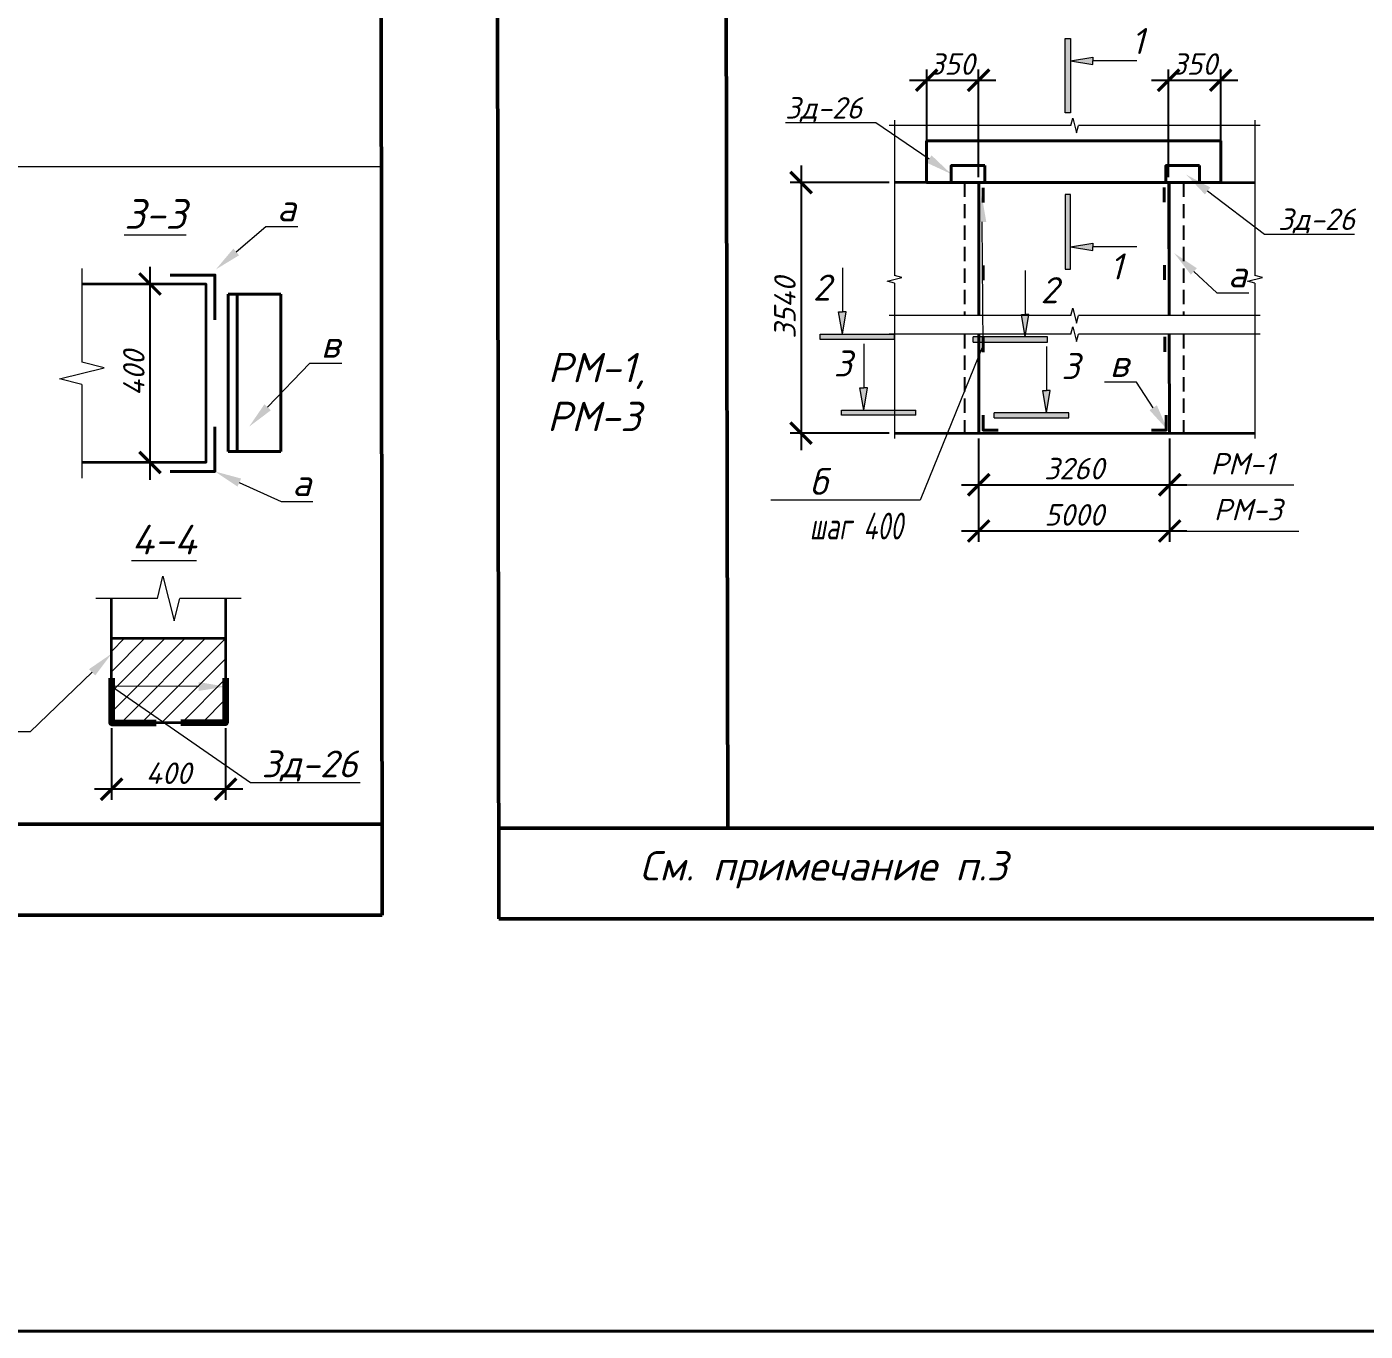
# Model space of a CAD drawing. Header units: millimetres. Extents: x -82276 to 69119, y 30132 to 86759.
# Drawn here: x -48702 to -37007, y 30132 to 41528 of the extents above; entities that cross this region are included whole.
import ezdxf
from ezdxf import colors
from ezdxf.entities.mleader import LeaderData, LeaderLine
from ezdxf.enums import TextEntityAlignment as Align
from ezdxf.math import Vec2, Vec3

# ---------------------------------------------------------------- set-up
doc = ezdxf.new("R2010")
doc.units = ezdxf.units.MM
doc.header["$MEASUREMENT"] = 0
doc.linetypes.add('штриховая', pattern=[0.75, 0.5, -0.25])
doc.layers.get('0').update_dxf_attribs({"lineweight": 5})
doc.layers.add('#Hatch', color=252, linetype='Continuous', lineweight=5, true_color=0x696969)
for name, color, linetype, lineweight in [('#ME', 7, 'Continuous', 40), ('#Выноски', 150, 'Continuous', 15), ('#Рамка', 7, 'Continuous', 50), ('#стены наруж', 12, 'Continuous', 35), ('размеры', 7, 'Continuous', 5), ('стены наруж_Ном._пера__97', 7, 'Continuous', 5)]:
    doc.layers.add(name, color=color, linetype=linetype, lineweight=lineweight)
doc.layers.add('текст', color=7, linetype='Continuous')
doc.styles.add('GOST 2.304', font='isocpeui.ttf')
doc.styles.add('STEP PR', font='isocpeui.ttf')
doc.dimstyles.new('SPDS', dxfattribs={"dimscale": 50, "dimtxt": 2.5, "dimasz": 2.5, "dimexe": 1.25, "dimexo": 0.625, "dimtad": 1, "dimdec": 0, "dimrnd": 0.001, "dimtxsty": 'STEP PR', "dimblk": 'ARCHTICK', "dimcen": 2.5, "dimdle": 2, "dimclrd": 256, "dimclre": 256, "dimclrt": 7, "dimadec": 0, "dimazin": 2, "dimtfac": 0.75, "dimtdec": 0, "dimtmove": 1, "dimatfit": 3, "dimfxl": 1, "dimtolj": 1, "dimarcsym": 1})

# ---------------------------------------------------------------- blocks, each defined once
blk = doc.blocks.new('*U301')
at = {"color": 0, "linetype": 'ByBlock', "lineweight": -2}
for p, q in [((30.54, 0), (30.86, 1.25)), ((30.86, 1.25), (31.48, -1.25)), ((30.54, 0), (0, 0)), ((31.48, -1.25), (31.79, 0)), ((62.34, 0), (31.79, 0))]:
    blk.add_line(p, q, dxfattribs=at)
blk = doc.blocks.new('*U302')
at = {"color": 0, "linetype": 'ByBlock', "lineweight": -2}
for p, q in [((26.09, 0), (26.4, 1.25)), ((26.4, 1.25), (27.03, -1.25)), ((26.09, 0), (0, 0)), ((27.03, -1.25), (27.34, 0)), ((53.43, 0), (27.34, 0))]:
    blk.add_line(p, q, dxfattribs=at)
blk = doc.blocks.new('_ArchTick')
at = {"color": 0, "linetype": 'ByBlock', "const_width": 0.15}
blk.add_lwpolyline([(-0.5, -0.5), (0.5, 0.5)], dxfattribs=at)
blk = doc.blocks.new('*D315')
at = {"layer": 'Defpoints', "color": 0, "transparency": 16777216}
for p in [(-40385, 41061), (-40839, 40167), (-40385, 40167)]:
    blk.add_point(p, dxfattribs=at)
at = {"layer": 'размеры', "lineweight": -2, "transparency": 16777216}
for p, q in [((-40989, 41061), (-40235, 41061)), ((-40839, 40214), (-40839, 41155)), ((-40385, 40214), (-40385, 41155))]:
    blk.add_line(p, q, dxfattribs=at)
at = {"layer": 'размеры', "lineweight": -2, "transparency": 16777216, "xscale": 187.5, "yscale": 187.5, "zscale": 187.5, "rotation": 180}
blk.add_blockref('_ArchTick', (-40839, 41061), dxfattribs=at)
at = {"layer": 'размеры', "lineweight": -2, "transparency": 16777216, "xscale": 187.5, "yscale": 187.5, "zscale": 187.5}
blk.add_blockref('_ArchTick', (-40385, 41061), dxfattribs=at)
at = {"layer": 'размеры', "transparency": 16777216, "insert": (-40619, 41202), "char_height": 187.5, "attachment_point": 5, "style": 'STEP PR'}
blk.add_mtext('\\A1;350\\P', dxfattribs=at)
blk = doc.blocks.new('*D316')
at = {"layer": 'Defpoints', "color": 0, "transparency": 16777216}
for p in [(-38270, 41061), (-38725, 40167), (-38270, 40167)]:
    blk.add_point(p, dxfattribs=at)
at = {"layer": 'размеры', "lineweight": -2, "transparency": 16777216}
for p, q in [((-38875, 41061), (-38120, 41061)), ((-38725, 40214), (-38725, 41155)), ((-38270, 40214), (-38270, 41155))]:
    blk.add_line(p, q, dxfattribs=at)
at = {"layer": 'размеры', "lineweight": -2, "transparency": 16777216, "xscale": 187.5, "yscale": 187.5, "zscale": 187.5, "rotation": 180}
blk.add_blockref('_ArchTick', (-38725, 41061), dxfattribs=at)
at = {"layer": 'размеры', "lineweight": -2, "transparency": 16777216, "xscale": 187.5, "yscale": 187.5, "zscale": 187.5}
blk.add_blockref('_ArchTick', (-38270, 41061), dxfattribs=at)
at = {"layer": 'размеры', "transparency": 16777216, "insert": (-38501, 41202), "char_height": 187.5, "attachment_point": 5, "style": 'STEP PR'}
blk.add_mtext('\\A1;350\\P', dxfattribs=at)
blk = doc.blocks.new('*D317')
at = {"layer": 'Defpoints', "color": 0, "transparency": 16777216}
for p in [(-40385, 37978), (-38716, 37978), (-38716, 37527)]:
    blk.add_point(p, dxfattribs=at)
at = {"layer": 'размеры', "lineweight": -2, "transparency": 16777216}
for p, q in [((-40385, 37931), (-40385, 37433)), ((-38716, 37931), (-38716, 37433)), ((-40535, 37527), (-38566, 37527))]:
    blk.add_line(p, q, dxfattribs=at)
at = {"layer": 'размеры', "lineweight": -2, "transparency": 16777216, "xscale": 187.5, "yscale": 187.5, "zscale": 187.5, "rotation": 180}
blk.add_blockref('_ArchTick', (-40385, 37527), dxfattribs=at)
at = {"layer": 'размеры', "lineweight": -2, "transparency": 16777216, "xscale": 187.5, "yscale": 187.5, "zscale": 187.5}
blk.add_blockref('_ArchTick', (-38716, 37527), dxfattribs=at)
at = {"layer": 'размеры', "color": 7, "transparency": 16777216, "insert": (-39550, 37668), "char_height": 187.5, "attachment_point": 5, "style": 'STEP PR'}
blk.add_mtext('\\A1;3260', dxfattribs=at)
blk = doc.blocks.new('*U271')
at = {"linetype": 'ByBlock', "ltscale": 100}
h = blk.add_hatch(color=256, dxfattribs=at)
h.dxf.hatch_style = 1
h.paths.add_polyline_path([(35, 1000), (-35, 1000), (-35, 0), (35, 0)])
h = blk.add_hatch(color=256, dxfattribs=at)
h.dxf.hatch_style = 1
h.paths.add_polyline_path([(335, 750), (335, 700), (335, 650), (35, 700)])
for p, q in [((-35, 1000), (35, 1000)), ((-35, 0), (-35, 1000)), ((35, 1000), (35, 0)), ((35, 700), (335, 750)), ((335, 750), (335, 700)), ((35, 700), (335, 650)), ((335, 650), (335, 700)), ((35, 0), (-35, 0))]:
    blk.add_line(p, q, dxfattribs=at)
at = {"linetype": 'ByBlock', "ltscale": 100, "extrusion": (0, 1, 0), "elevation": 700}
blk.add_lwpolyline([(-925, 0), (-335, 0)], dxfattribs=at)
at = {"ltscale": 100, "style": 'STEP PR'}
blk.add_attdef('Nv', text='', height=350, dxfattribs=at).set_placement((781, 790), align=Align.RIGHT)
blk = doc.blocks.new('*U272')
at = {"linetype": 'ByBlock', "ltscale": 100}
h = blk.add_hatch(color=256, dxfattribs=at)
h.dxf.hatch_style = 1
h.paths.add_polyline_path([(35, 0), (-35, 0), (-35, -1000), (35, -1000)])
h = blk.add_hatch(color=256, dxfattribs=at)
h.dxf.hatch_style = 1
h.paths.add_polyline_path([(335, -750), (335, -700), (335, -650), (35, -700)])
for p, q in [((35, 0), (-35, 0)), ((-35, 0), (-35, -1000)), ((35, -1000), (35, 0)), ((35, -700), (335, -650)), ((35, -700), (335, -750)), ((335, -650), (335, -700)), ((335, -750), (335, -700)), ((-35, -1000), (35, -1000))]:
    blk.add_line(p, q, dxfattribs=at)
at = {"linetype": 'ByBlock', "ltscale": 100, "extrusion": (0, -1, 0), "elevation": 700}
blk.add_lwpolyline([(925, 0), (335, 0)], dxfattribs=at)
at = {"ltscale": 100, "style": 'STEP PR'}
blk.add_attdef('Nv', text='', height=350, dxfattribs=at).set_placement((781, -1140), align=Align.RIGHT)
blk = doc.blocks.new('*U303')
at = {"ltscale": 100}
h = blk.add_hatch(color=256, dxfattribs=at)
h.dxf.hatch_style = 1
h.paths.add_polyline_path([(-85, 1070), (-35, 1070), (15, 1070), (-35, 770)])
h = blk.add_hatch(color=256, dxfattribs=at)
h.dxf.hatch_style = 1
h.paths.add_polyline_path([(665, 700), (665, 770), (-335, 770), (-335, 700)])
at = {"linetype": 'Continuous', "ltscale": 100}
for p, q in [((-85, 1070), (-35, 1070)), ((-35, 770), (-85, 1070)), ((-35, 770), (15, 1070)), ((15, 1070), (-35, 1070)), ((-335, 700), (-335, 770)), ((-335, 770), (665, 770)), ((665, 700), (-335, 700))]:
    blk.add_line(p, q, dxfattribs=at)
at = {"linetype": 'Continuous', "ltscale": 100, "extrusion": (-1, -1e-16, 0), "elevation": 35}
blk.add_lwpolyline([(-1660, 0), (-1070, 0)], dxfattribs=at)
at = {"linetype": 'Continuous', "ltscale": 100}
blk.add_lwpolyline([(665, 700), (665, 770)], dxfattribs=at)
at = {"ltscale": 100, "style": 'STEP PR'}
blk.add_attdef('Nh', text='', height=350, dxfattribs=at).set_placement((-192, 1222), align=Align.RIGHT)
blk = doc.blocks.new('*U304')
at = {"ltscale": 100}
h = blk.add_hatch(color=256, dxfattribs=at)
h.dxf.hatch_style = 1
h.paths.add_polyline_path([(1415, 1070), (1365, 1070), (1315, 1070), (1365, 770)])
h = blk.add_hatch(color=256, dxfattribs=at)
h.dxf.hatch_style = 1
h.paths.add_polyline_path([(1665, 700), (1665, 770), (665, 770), (665, 700)])
at = {"linetype": 'Continuous', "ltscale": 100}
for p, q in [((1365, 770), (1315, 1070)), ((1315, 1070), (1365, 1070)), ((1415, 1070), (1365, 1070)), ((1365, 770), (1415, 1070)), ((1665, 770), (665, 770)), ((1665, 700), (1665, 770)), ((665, 700), (1665, 700))]:
    blk.add_line(p, q, dxfattribs=at)
at = {"linetype": 'Continuous', "ltscale": 100, "extrusion": (1, -1e-16, 0), "elevation": 1365}
blk.add_lwpolyline([(1660, 0), (1070, 0)], dxfattribs=at)
at = {"linetype": 'Continuous', "ltscale": 100}
blk.add_lwpolyline([(665, 700), (665, 770)], dxfattribs=at)
at = {"ltscale": 100, "style": 'STEP PR'}
blk.add_attdef('Nh', text='', height=350, dxfattribs=at).set_placement((1799, 1222), align=Align.RIGHT)
blk = doc.blocks.new('*D327')
at = {"layer": 'Defpoints', "color": 0, "transparency": 16777216}
for p in [(-41121, 40167), (-41937, 37978), (-41121, 37978)]:
    blk.add_point(p, dxfattribs=at)
at = {"layer": 'размеры', "lineweight": -2, "transparency": 16777216}
for p, q in [((-41937, 40317), (-41937, 37828)), ((-41168, 40167), (-42031, 40167)), ((-41168, 37978), (-42031, 37978))]:
    blk.add_line(p, q, dxfattribs=at)
at = {"layer": 'размеры', "lineweight": -2, "transparency": 16777216, "xscale": 187.5, "yscale": 187.5, "zscale": 187.5}
for p, rotation in [((-41937, 40167), 90), ((-41937, 37978), 270)]:
    blk.add_blockref('_ArchTick', p, dxfattribs=dict(at, rotation=rotation))
at = {"layer": 'размеры', "color": 7, "transparency": 16777216, "insert": (-42078, 39072), "char_height": 187.5, "attachment_point": 5, "rotation": 90, "style": 'STEP PR'}
blk.add_mtext('\\A1;3540', dxfattribs=at)
blk = doc.blocks.new('*D336')
at = {"layer": 'Defpoints', "color": 0, "transparency": 16777216}
for p in [(-40385, 37574), (-38716, 37574), (-38716, 37123)]:
    blk.add_point(p, dxfattribs=at)
at = {"layer": 'размеры', "lineweight": -2, "transparency": 16777216}
for p, q in [((-40385, 37527), (-40385, 37029)), ((-38716, 37527), (-38716, 37029)), ((-40535, 37123), (-38566, 37123))]:
    blk.add_line(p, q, dxfattribs=at)
at = {"layer": 'размеры', "lineweight": -2, "transparency": 16777216, "xscale": 187.5, "yscale": 187.5, "zscale": 187.5, "rotation": 180}
blk.add_blockref('_ArchTick', (-40385, 37123), dxfattribs=at)
at = {"layer": 'размеры', "lineweight": -2, "transparency": 16777216, "xscale": 187.5, "yscale": 187.5, "zscale": 187.5}
blk.add_blockref('_ArchTick', (-38716, 37123), dxfattribs=at)
at = {"layer": 'размеры', "color": 7, "transparency": 16777216, "insert": (-39550, 37264), "char_height": 187.5, "attachment_point": 5, "style": 'STEP PR'}
blk.add_mtext('\\A1;5000', dxfattribs=at)
blk = doc.blocks.new('*U305')
at = {"color": 0, "linetype": 'ByBlock', "lineweight": -2}
for p, q in [((5.25, 0), (5.5625, 1.25)), ((5.5625, 1.25), (6.1875, -1.25)), ((5.25, 0), (0, 0)), ((6.1875, -1.25), (6.5, 0)), ((11.75, 0), (6.5, 0))]:
    blk.add_line(p, q, dxfattribs=at)
blk = doc.blocks.new('*D352')
at = {"layer": 'Defpoints', "color": 0, "transparency": 16777216}
for p in [(-47136, 39281), (-47626, 37721), (-47136, 37721)]:
    blk.add_point(p, dxfattribs=at)
at = {"layer": 'размеры', "lineweight": -2, "transparency": 16777216}
for p, q in [((-47626, 39431), (-47626, 37571)), ((-47183, 39281), (-47720, 39281)), ((-47183, 37721), (-47720, 37721))]:
    blk.add_line(p, q, dxfattribs=at)
at = {"layer": 'размеры', "lineweight": -2, "transparency": 16777216, "xscale": 187.5, "yscale": 187.5, "zscale": 187.5}
for p, rotation in [((-47626, 39281), 90), ((-47626, 37721), 270)]:
    blk.add_blockref('_ArchTick', p, dxfattribs=dict(at, rotation=rotation))
at = {"layer": 'размеры', "color": 7, "transparency": 16777216, "insert": (-47767, 38501), "char_height": 187.5, "attachment_point": 5, "rotation": 90, "style": 'STEP PR'}
blk.add_mtext('\\A1;400', dxfattribs=at)
blk = doc.blocks.new('*U338')
at = {"color": 0, "linetype": 'ByBlock', "lineweight": -2}
for p, q in [((3.445, 0), (3.757, 1.25)), ((3.757, 1.25), (4.382, -1.25)), ((3.445, 0), (0, 0)), ((4.382, -1.25), (4.695, 0)), ((8.14, 0), (4.695, 0))]:
    blk.add_line(p, q, dxfattribs=at)
blk = doc.blocks.new('*D362')
at = {"layer": 'Defpoints', "color": 0, "transparency": 16777216}
for p in [(-47962, 35448), (-46965, 35448), (-47962, 34867)]:
    blk.add_point(p, dxfattribs=at)
at = {"layer": 'размеры', "lineweight": -2, "transparency": 16777216}
for p, q in [((-47962, 35401), (-47962, 34773)), ((-46965, 35401), (-46965, 34773)), ((-46815, 34867), (-48112, 34867))]:
    blk.add_line(p, q, dxfattribs=at)
at = {"layer": 'размеры', "lineweight": -2, "transparency": 16777216, "xscale": 187.5, "yscale": 187.5, "zscale": 187.5, "rotation": 180}
blk.add_blockref('_ArchTick', (-47962, 34867), dxfattribs=at)
at = {"layer": 'размеры', "lineweight": -2, "transparency": 16777216, "xscale": 187.5, "yscale": 187.5, "zscale": 187.5}
blk.add_blockref('_ArchTick', (-46965, 34867), dxfattribs=at)
at = {"layer": 'размеры', "color": 7, "transparency": 16777216, "insert": (-47464, 35007), "char_height": 187.5, "attachment_point": 5, "style": 'STEP PR'}
blk.add_mtext('\\A1;400', dxfattribs=at)

msp = doc.modelspace()

# ---------------------------------------------------------------- hatches: boundary and pattern name
at = {"layer": '#Hatch'}
h = msp.add_hatch(dxfattribs=at)
h.set_pattern_fill('ANSI31', scale=1000)
h.set_pattern_definition([(45, (-26416.35, -12.5), (-88.38835, 88.38835), [])])
h.paths.add_polyline_path([(-46965.5, 36185.7), (-47962.3, 36185.7), (-47962.3, 35448.1), (-46965.5, 35448.1)])

# ---------------------------------------------------------------- linework, layer by layer
at = {"layer": '#ME'}
for points in [[(-40839.4, 40167), (-40839.4, 40531)], [(-40839.4, 40531), (-38269.9, 40531)], [(-38269.9, 40167), (-38269.9, 40531)], [(-40839.4, 40167), (-38269.9, 40167)], [(-40384.6, 40167), (-40384.6, 39004.2)], [(-40345.6, 39991.8), (-40345.6, 40121.8)], [(-38763, 39994.9), (-38763.5, 40124.9)], [(-38720.1, 40167), (-38720.1, 39004.2)], [(-40345.6, 39313), (-40345.6, 39443)], [(-38760.3, 39316.1), (-38760.8, 39446.1)], [(-47448.5, 39359), (-47058.5, 39359), (-47058.5, 38969)], [(-46943.6, 39190.8), (-46943.6, 37816.1)], [(-46943.6, 39190.8), (-46482, 39190.8)], [(-46863.6, 39190.8), (-46863.6, 37816.1)], [(-46482, 39190.8), (-46482, 37816.1)], [(-40384.6, 38842.3), (-40384.6, 37977.9)], [(-38719.5, 38842.3), (-38716.2, 37978)], [(-40345.6, 38685.3), (-40345.6, 38815.3)], [(-38757.9, 38688.5), (-38758.4, 38818.5)], [(-40345.6, 38133.9), (-40345.6, 38003.9), (-40215.6, 38003.9)], [(-38745.5, 38133.9), (-38745.5, 38003.9), (-38875.5, 38003.9)], [(-47448.5, 37643), (-47058.5, 37643), (-47058.5, 38033)], [(-46943.6, 37816.1), (-46482, 37816.1)]]:
    msp.add_lwpolyline(points, dxfattribs=at)
for points in [[(-40330.3, 40315.7), (-40624.4, 40315.7), (-40624.4, 40167), (-40330.3, 40167)], [(-38454.6, 40315.7), (-38748.6, 40315.7), (-38748.6, 40167), (-38454.6, 40167)]]:
    msp.add_lwpolyline(points, close=True, dxfattribs=at)
at = {"layer": '#ME', "linetype": 'штриховая', "lineweight": 25, "ltscale": 250}
for points in [[(-40508.8, 40167), (-40508.8, 39004.2)], [(-38596, 40167), (-38596, 39004.2)], [(-40508.8, 38842.3), (-40508.8, 37977.9)], [(-38596, 38842.3), (-38596, 37977.9)]]:
    msp.add_lwpolyline(points, dxfattribs=at)
at = {"layer": '#ME', "lineweight": 100}
for points in [[(-47962.3, 35838.1), (-47962.3, 35448.1), (-47572.3, 35448.1)], [(-46965.5, 35838.1), (-46965.5, 35448.1), (-47355.5, 35448.1)]]:
    msp.add_lwpolyline(points, dxfattribs=at)
at = {"layer": '#Рамка', "linetype": 'Continuous', "ltscale": 100}
for p, q in [((-45613.6, 48119.8), (-45597.5, 33767.9)), ((-44600.5, 48119.8), (-44576.7, 33734.2)), ((-42600.5, 48119.8), (-42577.6, 34527.7)), ((-58597.5, 34561.4), (-45597.5, 34561.4)), ((-44576.7, 34527.7), (-31576.7, 34527.7)), ((-58597.5, 33767.9), (-45597.5, 33767.9)), ((-44576.7, 33734.2), (-31576.7, 33734.2))]:
    msp.add_line(p, q, dxfattribs=at)
at = {"layer": '#стены наруж'}
for points in [[(-40384.6, 39004.2), (-40384.6, 40167), (-41120.8, 40167)], [(-38720.1, 39004.2), (-38724.6, 40167), (-37970.3, 40167)], [(-48220.7, 39281), (-47136.5, 39281), (-47136.5, 37721), (-48220.7, 37721)], [(-40384.6, 37977.9), (-40384.6, 38842.3)], [(-38716.2, 37977.9), (-38719.5, 38842.3)], [(-41120.8, 37977.9), (-37970.3, 37977.9)], [(-46965.5, 36532.3), (-46965.5, 35448.1), (-47962.3, 35448.1), (-47962.3, 36532.3)], [(-47962.3, 36185.7), (-46965.5, 36185.7)]]:
    msp.add_lwpolyline(points, dxfattribs=at)
at = {"linetype": 'Continuous'}
msp.add_line((-58604.1, 40307.9), (-45604.1, 40307.9), dxfattribs=at)
at = {"color": 210}
msp.add_lwpolyline([(-40384.6, 37977.9), (-38716.2, 37978)], dxfattribs=at)
at = {"layer": 'размеры'}
for points in [[(-38566.2, 37527), (-37631.5, 37527)], [(-38566.2, 37122.9), (-37586.5, 37122.9)]]:
    msp.add_lwpolyline(points, dxfattribs=at)
at = {"layer": 'стены наруж_Ном._пера__97', "color": 3, "lineweight": 40}
msp.add_lwpolyline([(-82275.7, 86759), (55717.2, 86759), (55717.2, 30132.2), (-82275.7, 30132.2)], close=True, dxfattribs=at)

# ---------------------------------------------------------------- block references
ref = msp.add_blockref('*U271', (-39605, 40776), dxfattribs=dict(xscale=0.65, yscale=0.65, zscale=0.65))
ref.add_attrib('Nv', '1', dxfattribs={"ltscale": 100, "height": 227.5, "style": 'STEP PR'}).set_placement((-38937.8, 41289.5), align=Align.RIGHT)
at = {"rotation": 90}
for name, p, xscale, yscale, zscale in [('*U302', (-41120.8, 37932.4), 52, 52, 52), ('*U302', (-37970.3, 37932.4), 52, 52, 52), ('*U305', (-48220.7, 37584.5), 156, 156, 156)]:
    msp.add_blockref(name, p, dxfattribs=dict(at, xscale=xscale, yscale=yscale, zscale=zscale))
for name, p, xscale, yscale, zscale in [('*U301', (-41166.3, 40665.1), 52, 52, 52), ('*U301', (-41166.3, 39004.2), 52, 52, 52), ('*U301', (-41166.3, 38842.3), 52, 52, 52), ('*U338', (-48098.8, 36532.3), 156, 156, 156)]:
    msp.add_blockref(name, p, dxfattribs=dict(xscale=xscale, yscale=yscale, zscale=zscale))
ref = msp.add_blockref('*U272', (-39605, 40061.3), dxfattribs=dict(xscale=0.65, yscale=0.65, zscale=0.65))
ref.add_attrib('Nv', '1', dxfattribs={"ltscale": 100, "height": 227.5, "style": 'STEP PR'}).set_placement((-39126.2, 39320.3), align=Align.RIGHT)
at = {"xscale": 0.65, "yscale": 0.65, "zscale": 0.65}
for p, values in [((-41553.1, 38341.8), {'Nh': '2'}), ((-41366.8, 37678.7), {'Nh': '3'})]:
    msp.add_blockref('*U303', p, dxfattribs=at).add_auto_attribs(values)
ref = msp.add_blockref('*U304', (-40866.4, 38319.1), dxfattribs=dict(xscale=0.65, yscale=0.65, zscale=0.65))
ref.add_attrib('Nh', '2', dxfattribs={"ltscale": 100, "height": 227.5, "style": 'STEP PR'}).set_placement((-39688.8, 39113.3), align=Align.RIGHT)
ref = msp.add_blockref('*U304', (-40680.2, 37656), dxfattribs=dict(xscale=0.65, yscale=0.65, zscale=0.65))
ref.add_attrib('Nh', '3', dxfattribs={"ltscale": 100, "height": 227.5, "style": 'STEP PR'}).set_placement((-39502.6, 38450.2), align=Align.RIGHT)

# ---------------------------------------------------------------- texts
at = {"layer": 'размеры', "color": 7, "attachment_point": 5, "style": 'STEP PR'}
for s, insert, char_height, width in [('\\A1;{\\L3-3}', (-47579.7, 39892.5), 260, 596.527), ('\\A1;РМ-1', (-38078.8, 37709.8), 187.5, 1236.519), ('\\A1;РМ-3', (-38031.5, 37310), 187.5, 1236.519), ('\\A1;{\\L4-4}', (-47503.5, 37047.5), 260, 596.527)]:
    msp.add_mtext(s, dxfattribs=dict(at, insert=insert, char_height=char_height, width=width))
at = {"layer": 'текст', "ltscale": 100, "char_height": 256.564, "attachment_point": 1, "style": 'GOST 2.304'}
for s, width, heights, insert in [('\\pi561.31;РМ-1,\\P\\pi556.26;РМ-3', 1970.449, [2370.7], (-44711.2, 38679.3)), ('См. примечание п.3', 11334.191, [1852], (-43347.4, 34326.2))]:
    msp.add_mtext_dynamic_manual_height_columns(s, width=width, gutter_width=1250, heights=heights, dxfattribs=dict(at, insert=insert))

# ---------------------------------------------------------------- dimensions: what is measured, and where the dimension line sits
at = {"layer": 'размеры'}
for base, p1, p2, picture, middle in [((-40384.6, 41061.3), (-40839.4, 40167), (-40384.6, 40167), '*D315', (-40619.1, 41061.3)), ((-38269.9, 41061.3), (-38724.6, 40167), (-38269.9, 40167), '*D316', (-38501.4, 41061.3))]:
    dim = msp.add_linear_dim(base=base, p1=p1, p2=p2, text='350\\P', dimstyle='SPDS', override={"dimscale": 75, "dimclrt": 256}, dxfattribs=at)
    dim.commit()
    dim.dimension.update_dxf_attribs({"geometry": picture, "text_midpoint": middle, "dimtype": 160})
for base, p1, p2, text, override, picture, middle in [((-41937.4, 37977.9), (-41120.8, 40167), (-41120.8, 37977.9), '3540', {"dimscale": 75}, '*D327', (-42078, 39072.5)), ((-47626.1, 37721), (-47136.5, 39281), (-47136.5, 37721), '400', {"dimscale": 75, "dimlfac": 0.333333}, '*D352', (-47766.7, 38501))]:
    dim = msp.add_linear_dim(base=base, p1=p1, p2=p2, angle=90, text=text, dimstyle='SPDS', override=override, dxfattribs=at)
    dim.commit()
    dim.dimension.update_dxf_attribs({"geometry": picture, "text_midpoint": middle})
for base, p1, p2, text, override, picture, middle in [((-38716.2, 37527), (-40384.6, 37977.9), (-38716.2, 37977.9), '3260', {"dimscale": 75}, '*D317', (-39550.4, 37667.6)), ((-38716.2, 37122.9), (-40384.6, 37573.9), (-38716.2, 37573.9), '5000', {"dimscale": 75}, '*D336', (-39550.4, 37263.5)), ((-47962.3, 34866.6), (-46965.5, 35448.1), (-47962.3, 35448.1), '400', {"dimscale": 75, "dimlfac": 0.333333}, '*D362', (-47463.9, 35007.2))]:
    dim = msp.add_linear_dim(base=base, p1=p1, p2=p2, text=text, dimstyle='SPDS', override=override, dxfattribs=at)
    dim.commit()
    dim.dimension.update_dxf_attribs({"geometry": picture, "text_midpoint": middle})

# ---------------------------------------------------------------- leaders
at = {"layer": '#Выноски'}
ml = msp.add_multileader_mtext('Standard', dxfattribs=at)
ml.set_content('\\A1;{\\C7;Зд-26}', color=256, style='STEP PR')
ml.set_leader_properties(color=256, linetype='ByLayer', lineweight=-1)
ml.build(insert=Vec2(0, 0))
ml.multileader.update_dxf_attribs({"text_left_attachment_type": 6, "text_right_attachment_type": 6, "dogleg_length": 0, "arrow_head_size": 234, "scale": 0.75})
ctx = ml.context
ctx.base_point, ctx.scale, ctx.char_height, ctx.arrow_head_size, ctx.landing_gap_size, ctx.plane_origin = Vec3(-42173.3, 40688.3), 0.75, 187.5, 234, 97.5, Vec3(-31287.9, 20602.4)
ctx.left_attachment, ctx.right_attachment = 6, 6
notes = []
notes.append((ctx, [(1, (1, 1, 0), (-41283.7, 40688.3), (-1, 0), 0, [(0, [(-40624.4, 40241.4)], 0, [])])]))
ctx.mtext.insert, ctx.mtext.rotation, ctx.mtext.width, ctx.mtext.defined_height, ctx.mtext.flow_direction = Vec3(-42075.8, 40913.3), 6.2831853, 1764.103, 443.4, 5
ml = msp.add_multileader_mtext('Standard', dxfattribs=at)
ml.set_content('\\A1;{\\C7;Зд-26}', color=256, style='STEP PR')
ml.set_leader_properties(color=256, linetype='ByLayer', lineweight=-1)
ml.build(insert=Vec2(0, 0))
ml.multileader.update_dxf_attribs({"text_left_attachment_type": 6, "text_right_attachment_type": 6, "dogleg_length": 0, "arrow_head_size": 234, "scale": 0.75})
ctx = ml.context
ctx.base_point, ctx.scale, ctx.char_height, ctx.arrow_head_size, ctx.landing_gap_size, ctx.plane_origin = Vec3(-37888.5, 39715.3), 0.75, 187.5, 234, 97.5, Vec3(-47938.1, 20676.7)
ctx.left_attachment, ctx.right_attachment, ctx.text_align_type = 6, 6, 2
notes.append((ctx, [(0, (1, 1, 0), (-37888.5, 39715.3), (1, 0), 0, [(0, [(-38570.5, 40235.8)], 0, [])])]))
ctx.mtext.insert, ctx.mtext.defined_height, ctx.mtext.alignment, ctx.mtext.flow_direction = Vec3(-37096.4, 39940.3), 232.3, 3, 5
ml = msp.add_multileader_mtext('Standard', dxfattribs=at)
ml.set_content('\\A1;антисейсм. пояс тип 2', color=256, style='STEP PR')
ml.set_leader_properties(color=256, linetype='ByLayer', lineweight=-1)
ml.build(insert=Vec2(0, 0))
ml.multileader.update_dxf_attribs({"text_left_attachment_type": 6, "text_right_attachment_type": 6, "dogleg_length": 0, "arrow_head_size": 234, "scale": 0.75})
ctx = ml.context
ctx.base_point, ctx.scale, ctx.char_height, ctx.arrow_head_size, ctx.landing_gap_size, ctx.plane_origin = Vec3(-52454.1, 39794.5), 0.75, 234, 234, 97.5, Vec3(-43418.4, 18409.6)
ctx.left_attachment, ctx.right_attachment = 6, 6
notes.append((ctx, [(0, (1, 1, 0), (-52454.1, 39794.5), (1, 0), 0, [(0, [(-53191.2, 38902.2)], 0, [])])]))
ctx.mtext.insert, ctx.mtext.rotation, ctx.mtext.width, ctx.mtext.flow_direction = Vec3(-52356.6, 40075.3), 6.2831853, 6248.926, 5
ml = msp.add_multileader_mtext('Standard', dxfattribs=at)
ml.set_content('\\A1;a', color=256, style='STEP PR')
ml.set_leader_properties(color=256, linetype='ByLayer', lineweight=-1)
ml.build(insert=Vec2(0, 0))
ml.multileader.update_dxf_attribs({"text_left_attachment_type": 6, "text_right_attachment_type": 6, "dogleg_length": 0, "arrow_head_size": 234, "scale": 0.75})
ctx = ml.context
ctx.base_point, ctx.scale, ctx.char_height, ctx.arrow_head_size, ctx.landing_gap_size, ctx.plane_origin = Vec3(-46613.8, 39782.1), 0.75, 234, 234, 97.5, Vec3(-37129.6, 18786.9)
ctx.left_attachment, ctx.right_attachment = 6, 6
notes.append((ctx, [(0, (1, 1, 0), (-46613.8, 39782.1), (1, 0), 0, [(0, [(-47049.7, 39408.6)], 0, [])])]))
ctx.mtext.insert, ctx.mtext.rotation, ctx.mtext.flow_direction = Vec3(-46516.3, 40062.9), 6.2831853, 5
ml = msp.add_multileader_mtext('Standard', dxfattribs=at)
ml.set_content('\\A1;б\\P{\\W0.7;шаг 400}', color=256, style='STEP PR')
ml.set_leader_properties(color=256, linetype='ByLayer', lineweight=-1)
ml.build(insert=Vec2(0, 0))
ml.multileader.update_dxf_attribs({"text_left_attachment_type": 6, "text_right_attachment_type": 6, "dogleg_length": 0, "arrow_head_size": 234, "scale": 0.75})
ctx = ml.context
ctx.base_point, ctx.scale, ctx.char_height, ctx.arrow_head_size, ctx.landing_gap_size, ctx.plane_origin = Vec3(-41959.2, 37392.2), 0.75, 234, 234, 97.5, Vec3(-33418.1, 18845.3)
ctx.left_attachment, ctx.right_attachment = 6, 6
notes.append((ctx, [(1, (1, 1, 0), (-40895.9, 37392.2), (-1, 0), 0, [(1, [(-40358.6, 40056.8), (-40348.3, 38741.6)], 0, [])])]))
ctx.mtext.insert, ctx.mtext.rotation, ctx.mtext.width, ctx.mtext.flow_direction = Vec3(-41861.7, 37673), 6.2831853, 1624.422, 5
ml = msp.add_multileader_mtext('Standard', dxfattribs=at)
ml.set_content('\\A1;a', color=256, style='STEP PR')
ml.set_leader_properties(color=256, linetype='ByLayer', lineweight=-1)
ml.build(insert=Vec2(0, 0))
ml.multileader.update_dxf_attribs({"text_left_attachment_type": 6, "text_right_attachment_type": 6, "dogleg_length": 0, "arrow_head_size": 234, "scale": 0.75})
ctx = ml.context
ctx.base_point, ctx.scale, ctx.char_height, ctx.arrow_head_size, ctx.landing_gap_size, ctx.plane_origin = Vec3(-38304.6, 39203.5), 0.75, 234, 234, 97.5, Vec3(-29006.7, 18510.1)
ctx.left_attachment, ctx.right_attachment = 6, 6
notes.append((ctx, [(0, (1, 1, 0), (-38304.6, 39203.5), (1, 0), 0, [(0, [(-38676, 39550.3)], 0, [])])]))
ctx.mtext.insert, ctx.mtext.rotation, ctx.mtext.flow_direction = Vec3(-38207.1, 39484.3), 6.2831853, 5
ml = msp.add_multileader_mtext('Standard', dxfattribs=at)
ml.set_content('\\A1;в', color=256, style='STEP PR')
ml.set_leader_properties(color=256, linetype='ByLayer', lineweight=-1)
ml.build(insert=Vec2(0, 0))
ml.multileader.update_dxf_attribs({"text_left_attachment_type": 6, "text_right_attachment_type": 6, "dogleg_length": 0, "arrow_head_size": 234, "scale": 0.75})
ctx = ml.context
ctx.base_point, ctx.scale, ctx.char_height, ctx.arrow_head_size, ctx.landing_gap_size, ctx.plane_origin = Vec3(-46228.8, 38589.6), 0.75, 234, 234, 97.5, Vec3(-36675, 17412.9)
ctx.left_attachment, ctx.right_attachment = 6, 6
notes.append((ctx, [(0, (1, 1, 0), (-46228.8, 38589.6), (1, 0), 0, [(0, [(-46759.5, 38034.6)], 0, [])])]))
ctx.mtext.insert, ctx.mtext.rotation, ctx.mtext.flow_direction = Vec3(-46131.3, 38870.4), 6.2831853, 5
ml = msp.add_multileader_mtext('Standard', dxfattribs=at)
ml.set_content('\\A1;в', color=256, style='STEP PR')
ml.set_leader_properties(color=256, linetype='ByLayer', lineweight=-1)
ml.build(insert=Vec2(0, 0))
ml.multileader.update_dxf_attribs({"text_left_attachment_type": 6, "text_right_attachment_type": 6, "dogleg_length": 0, "arrow_head_size": 234, "scale": 0.75})
ctx = ml.context
ctx.base_point, ctx.scale, ctx.char_height, ctx.arrow_head_size, ctx.landing_gap_size, ctx.plane_origin = Vec3(-39336.3, 38422.5), 0.75, 234, 234, 97.5, Vec3(-29001, 17642.9)
ctx.left_attachment, ctx.right_attachment = 6, 6
notes.append((ctx, [(1, (1, 1, 0), (-39004.6, 38422.5), (-1, 0), 0, [(0, [(-38732.5, 38003.9)], 0, [])])]))
ctx.mtext.insert, ctx.mtext.rotation, ctx.mtext.flow_direction = Vec3(-39238.8, 38703.3), 6.2831853, 5
ml = msp.add_multileader_mtext('Standard', dxfattribs=at)
ml.set_content('\\A1;a', color=256, style='STEP PR')
ml.set_leader_properties(color=256, linetype='ByLayer', lineweight=-1)
ml.build(insert=Vec2(0, 0))
ml.multileader.update_dxf_attribs({"text_left_attachment_type": 6, "text_right_attachment_type": 6, "dogleg_length": 0, "arrow_head_size": 234, "scale": 0.75})
ctx = ml.context
ctx.base_point, ctx.scale, ctx.char_height, ctx.arrow_head_size, ctx.landing_gap_size, ctx.plane_origin = Vec3(-46480.9, 37380.8), 0.75, 234, 234, 97.5, Vec3(-37311.4, 16387.5)
ctx.left_attachment, ctx.right_attachment = 6, 6
notes.append((ctx, [(0, (1, 1, 0), (-46480.9, 37380.8), (1, 0), 0, [(0, [(-47058.5, 37643)], 0, [])])]))
ctx.mtext.insert, ctx.mtext.rotation, ctx.mtext.flow_direction = Vec3(-46383.4, 37661.6), 6.2831853, 5
ml = msp.add_multileader_mtext('Standard', dxfattribs=at)
ml.set_content('\\A1;антисейсм. пояс\\Pтип 2', color=256, style='STEP PR')
ml.set_leader_properties(color=256, linetype='ByLayer', lineweight=-1)
ml.build(insert=Vec2(0, 0))
ml.multileader.update_dxf_attribs({"text_left_attachment_type": 6, "text_right_attachment_type": 6, "dogleg_length": 0, "arrow_head_size": 234, "scale": 0.75})
ctx = ml.context
ctx.base_point, ctx.scale, ctx.char_height, ctx.arrow_head_size, ctx.landing_gap_size, ctx.plane_origin = Vec3(-50826, 35369.6), 0.75, 187.5, 234, 97.5, Vec3(-37347.3, 15217.8)
ctx.left_attachment, ctx.right_attachment = 6, 6
notes.append((ctx, [(1, (1, 1, 0), (-48672.8, 35369.6), (-1, 0), 0, [(0, [(-47962.3, 36050.4)], 0, [])])]))
ctx.mtext.insert, ctx.mtext.rotation, ctx.mtext.flow_direction = Vec3(-50728.5, 35594.6), 6.2831853, 5
ml = msp.add_multileader_mtext('Standard', dxfattribs=at)
ml.set_content('\\A1;{\\C7;Зд-26}', color=256, style='STEP PR')
ml.set_leader_properties(color=256, linetype='ByLayer', lineweight=-1)
ml.build(insert=Vec2(0, 0))
ml.multileader.update_dxf_attribs({"text_left_attachment_type": 6, "text_right_attachment_type": 6, "dogleg_length": 0, "arrow_head_size": 234, "scale": 0.75})
ctx = ml.context
ctx.base_point, ctx.scale, ctx.char_height, ctx.arrow_head_size, ctx.landing_gap_size, ctx.plane_origin = Vec3(-46748.7, 34924.6), 0.75, 234, 234, 97.5, Vec3(-37045.4, 15021.4)
ctx.left_attachment, ctx.right_attachment = 6, 6
notes.append((ctx, [(0, (1, 1, 0), (-46748.7, 34924.6), (1, 0), 0, [(1, [(-46965.5, 35763.4), (-47962.3, 35767.9)], 0, [])])]))
ctx.mtext.insert, ctx.mtext.rotation, ctx.mtext.flow_direction = Vec3(-46651.2, 35205.4), 6.2831853, 5
for ctx, leaders in notes:
    for number, flags, end, landing, length, lines in leaders:
        leader = LeaderData()
        leader.index, (leader.has_last_leader_line, leader.has_dogleg_vector, leader.attachment_direction) = number, flags
        leader.last_leader_point, leader.dogleg_vector, leader.dogleg_length = Vec3(end), Vec3(landing), length
        for number, points, colour, breaks in lines:
            line = LeaderLine()
            line.index, line.vertices, line.color, line.breaks = number, Vec3.list(points), colors.encode_raw_color(colour), breaks
            leader.lines.append(line)
        ctx.leaders.append(leader)

doc.saveas('drawing.dxf')
